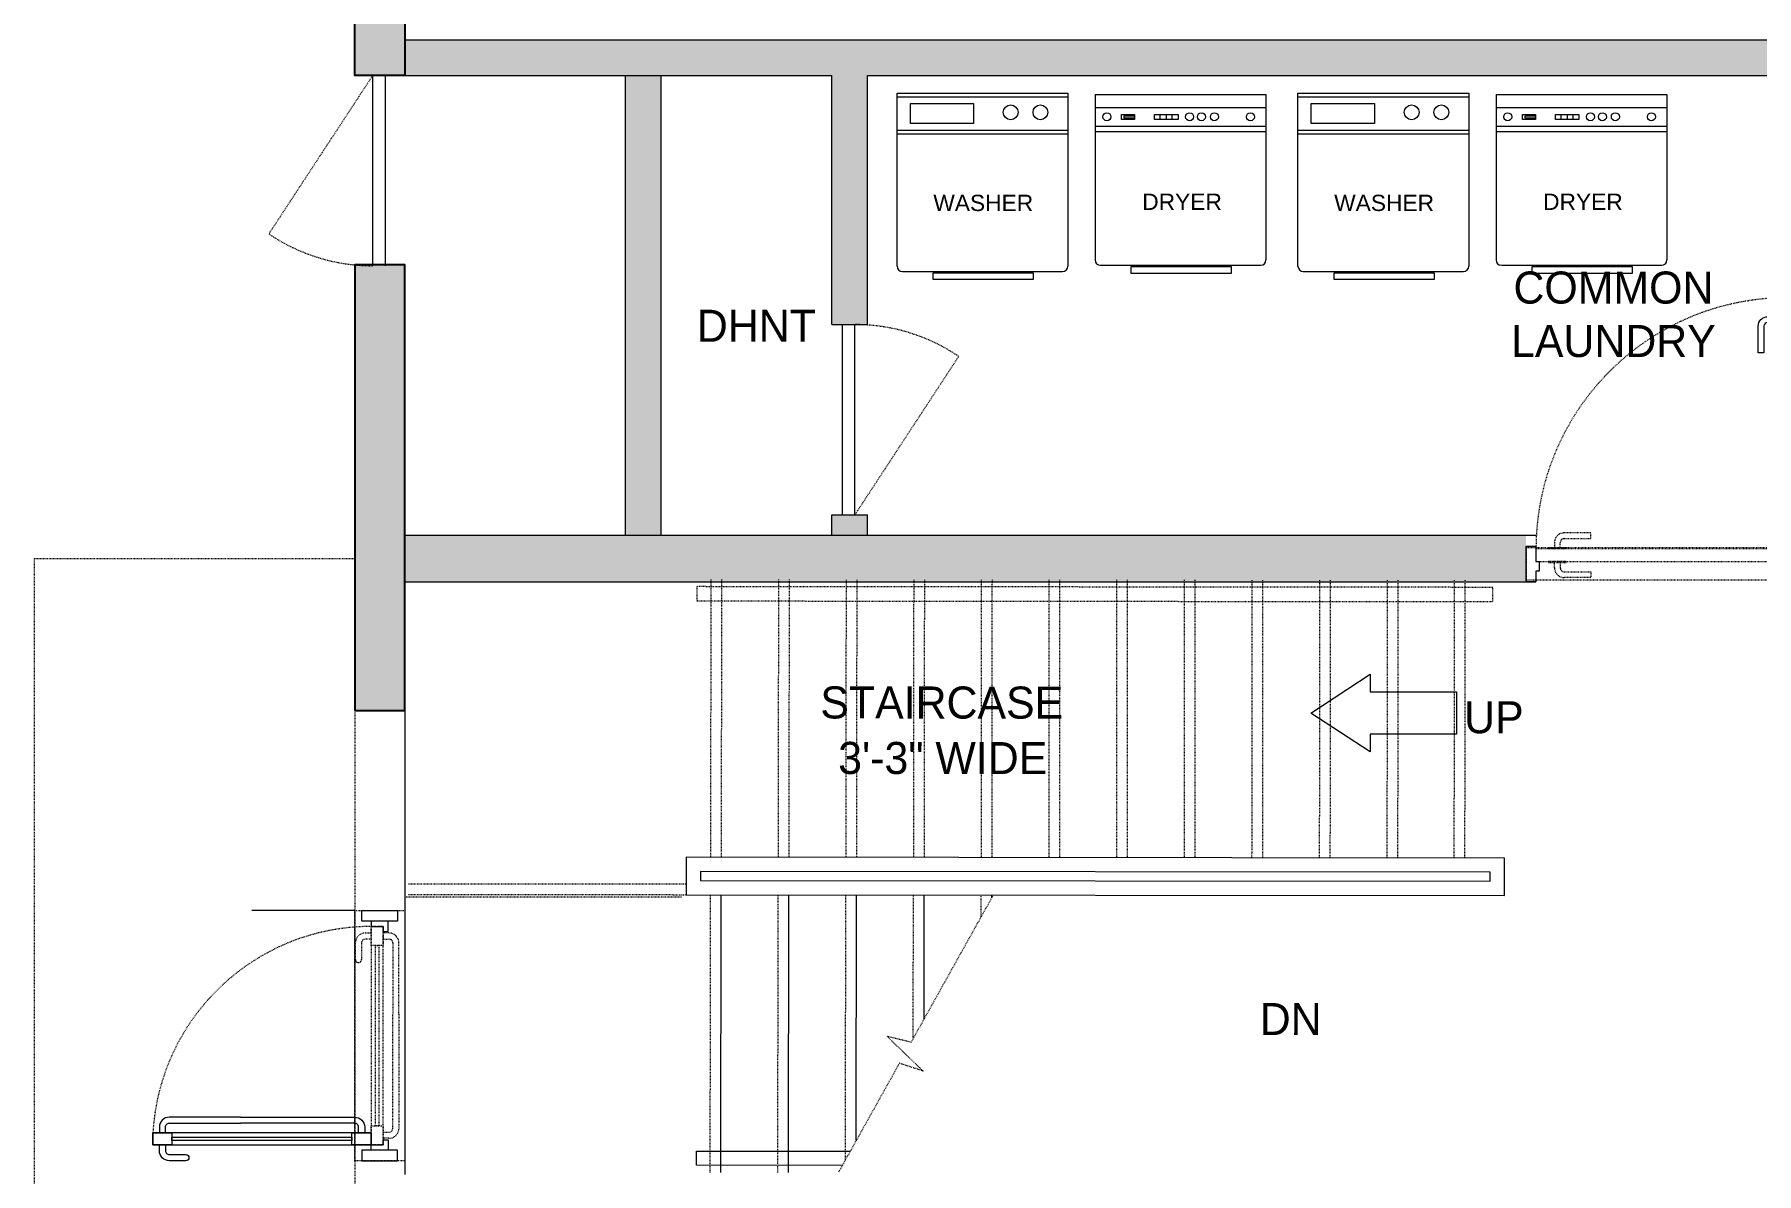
# Model space of a CAD drawing. Header units: inches. Extents: x 18646 to 39869, y 2287 to 7833.
# Drawn here: x 18829.5 to 19071.4, y 4153.3 to 4313.2 of the extents above; entities that cross this region are included whole.
import ezdxf

# ---------------------------------------------------------------- set-up
doc = ezdxf.new("R2010")
doc.units = ezdxf.units.IN
doc.header["$LTSCALE"] = 1.5
doc.header["$MEASUREMENT"] = 0
doc.linetypes.add('101-01$0$EOP', pattern=[0.25, 0.2, -0.05])
doc.linetypes.add('HIDDEN', pattern=[0.375, 0.25, -0.125])
for name, color, linetype in [('A-WALL', 4, 'Continuous'), ('A-WALL-EXTR', 2, 'Continuous'), ('I- New Low Partition Wall', 4, '101-01$0$EOP'), ('I-FNSH-DIMS', 7, 'Continuous'), ('I-Furn Text', 7, 'Continuous'), ('I-GLAZ', 6, 'Continuous'), ('TTEXT', 7, 'Continuous'), ('WALL', 4, 'Continuous')]:
    doc.layers.add(name, color=color, linetype=linetype)
doc.layers.add('I-DOOR', color=6, linetype='Continuous', lineweight=20)
doc.layers.add('l-FIXTURE', color=7, linetype='Continuous', lineweight=5)
doc.styles.add('1 by 8 new', font='GOTHIC.TTF', dxfattribs={"height": 4.5})
doc.styles.add('A-ARCH-B01FL$0$Annotative', font='arial.ttf')

# ---------------------------------------------------------------- blocks, each defined once
blk = doc.blocks.new('ws')
at = {"layer": 'l-FIXTURE', "lineweight": 5}
for p, q in [((-12, -24.29), (-12, 0)), ((-12, 0), (12, 0)), ((12, 0), (12, -24.29)), ((-12, -0.52), (12, -0.52)), ((-10.12, -1.48), (-1.25, -1.48)), ((-10.12, -4.26), (-10.12, -1.48)), ((-1.25, -1.48), (-1.25, -4.26)), ((-1.25, -4.26), (-10.12, -4.26)), ((-12, -5.22), (12, -5.22)), ((-12, -5.74), (12, -5.74)), ((-11.25, -25.04), (11.25, -25.04))]:
    blk.add_line(p, q, dxfattribs=at)
blk.add_lwpolyline([(-6.93, -25.23), (7.11, -25.23), (7.11, -26.18), (-6.93, -26.18)], close=True, dxfattribs=at)
for centre in [(3.97, -2.69), (8.14, -2.69)]:
    blk.add_circle(centre, 1.04, dxfattribs=at)
for centre, start, end in [((-11.25, -24.29), 180, 270), ((11.25, -24.29), 270, 0)]:
    blk.add_arc(centre, 0.751, start, end, dxfattribs=at)
blk = doc.blocks.new('dr')
at = {"layer": 'l-FIXTURE', "lineweight": 5}
for p, q in [((-12, 0), (-12, -23.25)), ((-12, 0), (12, 0)), ((12, 0), (12, -23.25)), ((-12, -1.84), (12, -1.84)), ((-12, -4.47), (12, -4.47)), ((-7.91, -3.35), (-7.91, -3)), ((-7.91, -3), (-6.46, -3)), ((-6.46, -3.35), (-7.91, -3.35)), ((-6.46, -3), (-6.46, -3.35)), ((-3.65, -3.54), (-3.65, -2.81)), ((-3.65, -2.81), (-0.35, -2.81)), ((-0.35, -3.54), (-3.65, -3.54)), ((-2.84, -3.54), (-2.84, -2.81)), ((-1.97, -3.54), (-1.97, -2.81)), ((-1.16, -3.54), (-1.16, -2.81)), ((-0.35, -2.81), (-0.35, -3.54)), ((-12, -5.22), (12, -5.22)), ((-11.25, -24), (11.25, -24))]:
    blk.add_line(p, q, dxfattribs=at)
for points in [[(-8.29, -2.81), (-6.46, -2.81), (-6.46, -3.54), (-8.29, -3.54)], [(-6.93, -24.18), (7.11, -24.18), (7.11, -25.14), (-6.93, -25.14)]]:
    blk.add_lwpolyline(points, close=True, dxfattribs=at)
for centre in [(-10.35, -3.15), (1.27, -3.15), (2.94, -3.15), (4.76, -3.15), (9.82, -3.15)]:
    blk.add_circle(centre, 0.563, dxfattribs=at)
for centre, start, end in [((-11.25, -23.25), 180, 270), ((11.25, -23.25), 270, 0)]:
    blk.add_arc(centre, 0.751, start, end, dxfattribs=at)
blk = doc.blocks.new('D2')
at = {"layer": 'A-WALL-EXTR', "color": 8, "linetype": 'HIDDEN', "lineweight": 5, "ltscale": 0.1, "transparency": 33554636}
for points in [[(2.1, 1.39), (2.1, 36.61), (0.35, 36.61), (0.35, 1.39)], [(0.35, 32.35), (0.35, 34.84), (0.2, 34.84), (0.2, 32.35)], [(2.1, 32.35), (2.1, 34.84), (2.25, 34.84), (2.25, 32.35)]]:
    blk.add_lwpolyline(points, close=True, dxfattribs=at)
for points in [[(0.2, 33.19), (-0.58, 33.19, 0.414214), (-1.1, 32.67), (-1.1, 28.92), (-1.92, 28.92), (-1.92, 32.67, -0.414214), (-0.58, 34), (0.2, 34)], [(2.25, 33.19), (3.02, 33.19, -0.414214), (3.54, 32.67), (3.54, 28.92), (4.36, 28.92), (4.36, 32.67, 0.414214), (3.02, 34), (2.25, 34)]]:
    blk.add_lwpolyline(points, format="xyb", dxfattribs=at)
blk.add_arc((2.07, 1.31), 35.3, 2.9704, 89.9487, dxfattribs=at)
at = {"layer": 'I-DOOR', "color": 6, "lineweight": 5, "transparency": 33554636}
for points in [[(0.35, 36.61), (0.35, 36.14), (-1.01, 36.14), (-1.01, 36.61), (-2.5, 36.61), (-2.5, 38), (2.5, 38), (2.5, 36.61)], [(2.1, 1.39), (37.31, 1.39), (37.31, 3.14), (2.1, 3.14)], [(33.05, 3.14), (35.54, 3.14), (35.54, 3.29), (33.05, 3.29)], [(0.35, 1.39), (0.35, 1.86), (-1.01, 1.86), (-1.01, 1.39), (-2.5, 1.39), (-2.5, 0), (2.5, 0), (2.5, 1.39)], [(33.05, 1.39), (35.54, 1.39), (35.54, 1.24), (33.05, 1.24)]]:
    blk.add_lwpolyline(points, close=True, dxfattribs=at)
for points in [[(33.89, 3.29), (33.89, 4.07, 0.414214), (33.37, 4.59), (29.63, 4.59), (29.63, 5.4), (33.37, 5.4, -0.414214), (34.71, 4.07), (34.71, 3.29)], [(33.89, 1.24), (33.89, 0.46, -0.414214), (33.37, -0.05), (29.63, -0.05), (29.63, -0.87), (33.37, -0.87, 0.414214), (34.71, 0.46), (34.71, 1.24)]]:
    blk.add_lwpolyline(points, format="xyb", dxfattribs=at)

msp = doc.modelspace()

# ---------------------------------------------------------------- hatches: boundary and pattern name
at = {"layer": 'A-WALL', "lineweight": 5, "transparency": 33554636}
h = msp.add_hatch(color=8, dxfattribs=at)
h.dxf.hatch_style = 1
h.paths.add_polyline_path([(18874.53, 4434.26), (18881.53, 4434.26), (18881.53, 4307.46), (18874.53, 4307.44)])
h = msp.add_hatch(color=8, dxfattribs=at)
h.dxf.hatch_style = 1
h.paths.add_polyline_path([(19082.03, 4312.46), (18881.53, 4312.46), (18881.53, 4307.46), (19082.03, 4307.46)])
h = msp.add_hatch(color=8, dxfattribs=at)
h.dxf.hatch_style = 1
h.paths.add_polyline_path([(18912.53, 4242.87), (18917.53, 4242.87), (18917.53, 4307.46), (18912.53, 4307.46)])
h = msp.add_hatch(color=8, dxfattribs=at)
h.dxf.hatch_style = 1
h.paths.add_polyline_path([(18941.53, 4272.47), (18946.53, 4272.47), (18946.53, 4307.46), (18941.53, 4307.46)])
h = msp.add_hatch(color=8, dxfattribs=at)
h.dxf.hatch_style = 1
h.paths.add_polyline_path([(18874.53, 4218.28), (18881.53, 4218.28), (18881.53, 4280.85), (18874.53, 4280.85)])
h = msp.add_hatch(color=8, dxfattribs=at)
h.dxf.hatch_style = 1
h.paths.add_polyline_path([(18941.53, 4242.93), (18946.53, 4242.93), (18946.53, 4245.76), (18941.53, 4245.76)])
h = msp.add_hatch(color=8, dxfattribs=at)
h.dxf.hatch_style = 1
h.paths.add_polyline_path([(19039.03, 4242.87), (18881.53, 4242.87), (18881.53, 4236.37), (19039.03, 4236.37)])

# ---------------------------------------------------------------- linework, layer by layer
for p, q in [((18941.53, 4272.47), (18946.53, 4272.47)), ((18941.53, 4245.76), (18946.53, 4245.76))]:
    msp.add_line(p, q, dxfattribs=at)
msp.add_lwpolyline([(19040.47, 4242.87), (18881.53, 4242.87), (18881.53, 4236.37), (19040.42, 4236.37)], dxfattribs=at)
at = {"layer": 'A-WALL-EXTR', "color": 8, "linetype": 'HIDDEN', "lineweight": 5, "ltscale": 0.1, "transparency": 33554636}
for points in [[(18877.03, 4307.44), (18862.45, 4285.2, 0.149888), (18877.03, 4280.73, 1.014959)], [(18944.77, 4245.76), (18959.35, 4268, 0.149888), (18944.77, 4272.47, 1.014959)], [(18876.82, 4186.19), (18876.01, 4186.19, 0.414214), (18875.46, 4185.64), (18875.46, 4183.31, -0.414214), (18875.03, 4182.88), (18875.03, 4182.88, -0.414214), (18874.61, 4183.31), (18874.61, 4185.64, -0.414214), (18876.01, 4187.04), (18876.82, 4187.04)], [(18880.72, 4175.62), (18880.72, 4185.64, 0.414214), (18879.32, 4187.04), (18878.5, 4187.04)], [(18878.5, 4186.19), (18879.32, 4186.19, -0.414214), (18879.86, 4185.64), (18879.86, 4175.62)], [(18878.5, 4159.06), (18879.32, 4159.06, 0.414214), (18879.86, 4159.61), (18879.86, 4175.62)], [(18880.72, 4175.62), (18880.72, 4159.61, -0.414214), (18879.32, 4158.21), (18878.5, 4158.21)]]:
    msp.add_lwpolyline(points, format="xyb", dxfattribs=at)
for points in [[(19077.03, 4241.12), (19039.03, 4241.12), (19039.03, 4236.62), (19077.03, 4236.62)], [(18874.53, 4131.12), (18829.53, 4131.12), (18829.53, 4239.62), (18874.53, 4239.62)], [(18874.53, 4190.19), (18881.53, 4190.19), (18881.53, 4155.06), (18874.53, 4155.06)], [(18878.5, 4157.29), (18878.5, 4187.96), (18876.82, 4187.96), (18876.82, 4157.29)], [(18876.82, 4185.27), (18876.82, 4187.96), (18878.5, 4187.96), (18878.5, 4185.27)], [(18877.44, 4159.98), (18877.44, 4185.27), (18877.89, 4185.27), (18877.89, 4159.98)], [(18876.82, 4157.29), (18876.82, 4159.98), (18878.5, 4159.98), (18878.5, 4157.29)]]:
    msp.add_lwpolyline(points, close=True, dxfattribs=at)
msp.add_arc((18876.86, 4157.21), 30.75, 90.0621, 176.7214, dxfattribs=at)
at = {"layer": 'I- New Low Partition Wall', "linetype": 'ByBlock', "lineweight": 5, "transparency": 33554636}
for p, q in [((18925.95, 4153.42), (18925.98, 4192.42)), ((18935.45, 4153.41), (18935.48, 4192.41)), ((18944.95, 4157.9), (18944.98, 4192.4)), ((18954.47, 4174.94), (18954.48, 4192.39)), ((18963.98, 4191.99), (18963.98, 4192.38))]:
    msp.add_line(p, q, dxfattribs=at)
for points in [[(19017.12, 4220.89), (19029.25, 4220.88), (19029.24, 4214.94), (19017.12, 4214.95), (19017.12, 4212.47), (19008.8, 4217.93), (19008.8, 4217.93), (19017.13, 4223.38)], [(18923.06, 4194.42), (19033.98, 4194.32), (19033.99, 4195.57), (18923.06, 4195.67)]]:
    msp.add_lwpolyline(points, close=True, dxfattribs=at)
msp.add_lwpolyline([(18921.06, 4192.42), (19035.98, 4192.32), (19035.99, 4197.57), (18921.06, 4197.67), (18921.06, 4192.42), (18921.06, 4192.42)], dxfattribs=at)
at = {"layer": 'I-DOOR', "lineweight": 5, "transparency": 33554636}
for p, q in [((18877.03, 4307.44), (18877.03, 4280.73)), ((18878.78, 4307.44), (18878.78, 4280.73)), ((18943.02, 4245.76), (18943.02, 4272.47)), ((18944.77, 4245.76), (18944.77, 4272.47))]:
    msp.add_line(p, q, dxfattribs=at)
at = {"layer": 'I-DOOR', "color": 8, "linetype": 'HIDDEN', "lineweight": 5, "ltscale": 0.25, "transparency": 33554636}
for p, q in [((18924.52, 4236.67), (18924.49, 4197.67)), ((18926.02, 4236.67), (18925.99, 4197.67)), ((18934.02, 4236.66), (18933.99, 4197.66)), ((18935.52, 4236.66), (18935.49, 4197.66)), ((18943.52, 4236.65), (18943.49, 4197.65)), ((18945.02, 4236.65), (18944.99, 4197.65)), ((18953.02, 4236.64), (18952.99, 4197.64)), ((18954.52, 4236.64), (18954.49, 4197.64)), ((18962.52, 4236.63), (18962.49, 4197.63)), ((18964.02, 4236.63), (18963.99, 4197.63)), ((18972.02, 4236.63), (18971.99, 4197.63)), ((18973.52, 4236.62), (18973.49, 4197.62)), ((18981.52, 4236.62), (18981.49, 4197.62)), ((18983.02, 4236.62), (18982.99, 4197.62)), ((18991.02, 4236.61), (18990.99, 4197.61)), ((18992.52, 4236.61), (18992.49, 4197.61)), ((19000.52, 4236.6), (19000.49, 4197.6)), ((19002.02, 4236.6), (19001.99, 4197.6)), ((19010.02, 4236.59), (19009.99, 4197.59)), ((19011.52, 4236.59), (19011.49, 4197.59)), ((19019.52, 4236.58), (19019.49, 4197.58)), ((19021.02, 4236.58), (19020.99, 4197.58)), ((19028.94, 4236.57), (19028.9, 4197.57)), ((19030.44, 4236.57), (19030.4, 4197.57)), ((18881.53, 4192.12), (18920.53, 4192.12)), ((18882.06, 4193.96), (18921.06, 4193.92)), ((18882.06, 4192.46), (18921.06, 4192.42)), ((18924.45, 4153.42), (18924.48, 4192.42)), ((18933.95, 4153.41), (18933.98, 4192.41)), ((18943.45, 4155.21), (18943.48, 4192.4)), ((18952.96, 4172.25), (18952.98, 4192.39)), ((18962.48, 4189.3), (18962.48, 4192.38))]:
    msp.add_line(p, q, dxfattribs=at)
for points in [[(19034.37, 4233.57), (19034.37, 4235.57), (18922.58, 4235.67), (18922.58, 4233.67), (18922.58, 4233.67), (19034.37, 4233.57), (19034.37, 4235.57)], [(18964.2, 4192.38), (18952.65, 4171.7), (18949.28, 4172.51), (18954.35, 4167.66), (18951.01, 4168.75), (18942.44, 4153.4)]]:
    msp.add_lwpolyline(points, dxfattribs=at)
at = {"layer": 'I-DOOR', "color": 6, "transparency": 33554636}
for points in [[(18876.82, 4188.69), (18876.82, 4187.96), (18878.5, 4187.96), (18878.5, 4187.23), (18879.23, 4187.23), (18879.23, 4187.96), (18879.23, 4187.96), (18879.23, 4188.69), (18876.82, 4188.69)], [(18876.82, 4156.56), (18876.82, 4157.29), (18878.5, 4157.29), (18878.5, 4158.02), (18879.23, 4158.02), (18879.23, 4157.29), (18879.23, 4157.29), (18879.23, 4156.56), (18876.82, 4156.56)]]:
    msp.add_lwpolyline(points, dxfattribs=at)
for points in [[(18858.49, 4161.18), (18848.47, 4161.18, 0.414214), (18847.07, 4159.78), (18847.07, 4158.96)], [(18847.93, 4158.96), (18847.93, 4159.78, -0.414214), (18848.47, 4160.33), (18858.49, 4160.33)], [(18858.49, 4161.18), (18874.51, 4161.18, -0.414214), (18875.91, 4159.78), (18875.91, 4158.96)], [(18875.05, 4158.96), (18875.05, 4159.78, 0.414214), (18874.51, 4160.33), (18858.49, 4160.33)], [(18847.93, 4157.29), (18847.93, 4156.47, 0.414214), (18848.47, 4155.93), (18850.8, 4155.93, -0.414214), (18851.23, 4155.5), (18851.23, 4155.5, -0.414214), (18850.8, 4155.07), (18848.47, 4155.07, -0.414214), (18847.07, 4156.47), (18847.07, 4157.29)]]:
    msp.add_lwpolyline(points, format="xyb", dxfattribs=at)
for points in [[(18876.82, 4158.96), (18846.15, 4158.96), (18846.15, 4157.29), (18876.82, 4157.29)], [(18848.84, 4157.29), (18846.15, 4157.29), (18846.15, 4158.96), (18848.84, 4158.96)], [(18874.13, 4157.9), (18848.84, 4157.9), (18848.84, 4158.35), (18874.13, 4158.35)], [(18876.82, 4157.29), (18874.13, 4157.29), (18874.13, 4158.96), (18876.82, 4158.96)]]:
    msp.add_lwpolyline(points, close=True, dxfattribs=at)
at = {"layer": 'I-DOOR', "linetype": 'ByBlock', "lineweight": 5, "transparency": 33554636}
msp.add_lwpolyline([(18943, 4154.4), (18922.5, 4154.42), (18922.51, 4156.42), (18922.51, 4156.42), (18944.11, 4156.4)], dxfattribs=at)
at = {"layer": 'I-FNSH-DIMS', "lineweight": 5, "transparency": 33554636}
for points in [[(18881.53, 4307.46), (18881.53, 4359.25)], [(18881.53, 4312.46), (19082.03, 4312.46), (19082.03, 4242.87)], [(18881.53, 4307.46), (18941.53, 4307.46)], [(18912.53, 4242.87), (18912.53, 4307.46)], [(18917.53, 4242.87), (18917.53, 4307.46)], [(18941.53, 4272.47), (18941.53, 4307.46)], [(18946.53, 4307.46), (19077.03, 4307.46)], [(18946.53, 4272.41), (18946.53, 4307.46)], [(18881.53, 4242.87), (18881.53, 4280.85)], [(18941.53, 4242.87), (18941.53, 4245.76)], [(18946.53, 4242.87), (18946.53, 4245.76)], [(18881.53, 4218.28), (18881.53, 4153.12)], [(18874.53, 4190.19), (18860.06, 4190.19)]]:
    msp.add_lwpolyline(points, dxfattribs=at)
at = {"layer": 'I-GLAZ', "color": 6, "lineweight": 5, "ltscale": 0.05, "transparency": 33554636}
for points in [[(18880.53, 4188.69), (18875.53, 4188.69), (18875.53, 4190.19), (18880.53, 4190.19)], [(18880.5, 4156.56), (18875.5, 4156.56), (18875.5, 4155.06), (18880.5, 4155.06)]]:
    msp.add_lwpolyline(points, close=True, dxfattribs=at)
at = {"layer": 'WALL', "ltscale": 0.1, "transparency": 33554636}
for points in [[(18874.53, 4434.26), (18881.53, 4434.26), (18881.53, 4307.46), (18874.53, 4307.44)], [(18874.53, 4218.28), (18881.53, 4218.28), (18881.53, 4280.85), (18874.53, 4280.85)]]:
    msp.add_lwpolyline(points, close=True, dxfattribs=at)

# ---------------------------------------------------------------- block references
at = {"layer": 'I-DOOR', "lineweight": 5, "transparency": 33554636, "rotation": 90.00000000000001}
msp.add_blockref('D2', (19077.03, 4238.87), dxfattribs=at)
at = {"layer": 'l-FIXTURE', "lineweight": 5, "transparency": 33554636}
for name, p in [('ws', (18962.68, 4304.97)), ('dr', (18990.5, 4304.79)), ('ws', (19018.99, 4304.97)), ('dr', (19046.81, 4304.79))]:
    msp.add_blockref(name, p, dxfattribs=at)

# ---------------------------------------------------------------- texts
at = {"layer": 'I-Furn Text', "lineweight": 5, "transparency": 33554636, "char_height": 4.5, "style": '1 by 8 new'}
for s, insert, width, attachment_point in [('COMMON \\PLAUNDRY', (19051.3, 4267.85), 110.4719, 8), ('DHNT', (18930.92, 4274.55), 50.4719, 2)]:
    msp.add_mtext(s, dxfattribs=dict(at, insert=insert, width=width, attachment_point=attachment_point))
at = {"layer": 'I-Furn Text', "lineweight": 5, "transparency": 33554636, "char_height": 4.5, "attachment_point": 2, "rotation": 359.9457, "style": '1 by 8 new'}
for s, width, gutter_width, insert in [('STAIRCASE', 299.2767, 2.06, (18956.97, 4221.65)), ('UP', 173.3678, 1.19, (19034.51, 4219.58)), ('DN', 173.3678, 1.19, (19005.97, 4177.21))]:
    msp.add_mtext_dynamic_manual_height_columns(s, width=width, gutter_width=gutter_width, heights=[0], dxfattribs=dict(at, insert=insert))
at = {"layer": 'I-Furn Text', "lineweight": 5, "transparency": 33554636, "insert": (18957.1, 4213.86), "char_height": 4.5, "width": 50.4719, "attachment_point": 2, "rotation": 359.9457, "style": '1 by 8 new'}
msp.add_mtext('3\'-3" WIDE', dxfattribs=at)
at = {"layer": 'TTEXT', "lineweight": 5, "ltscale": 0.001, "transparency": 33554636, "char_height": 2.288, "attachment_point": 4, "style": 'A-ARCH-B01FL$0$Annotative'}
for s, insert in [('WASHER', (18955.78, 4289.54)), ('DRYER', (18985.12, 4289.71)), ('WASHER', (19012.08, 4289.54)), ('DRYER', (19041.42, 4289.71))]:
    msp.add_mtext_dynamic_manual_height_columns(s, width=21.0484, gutter_width=0, heights=[13.24], dxfattribs=dict(at, insert=insert))

doc.saveas('drawing.dxf')
